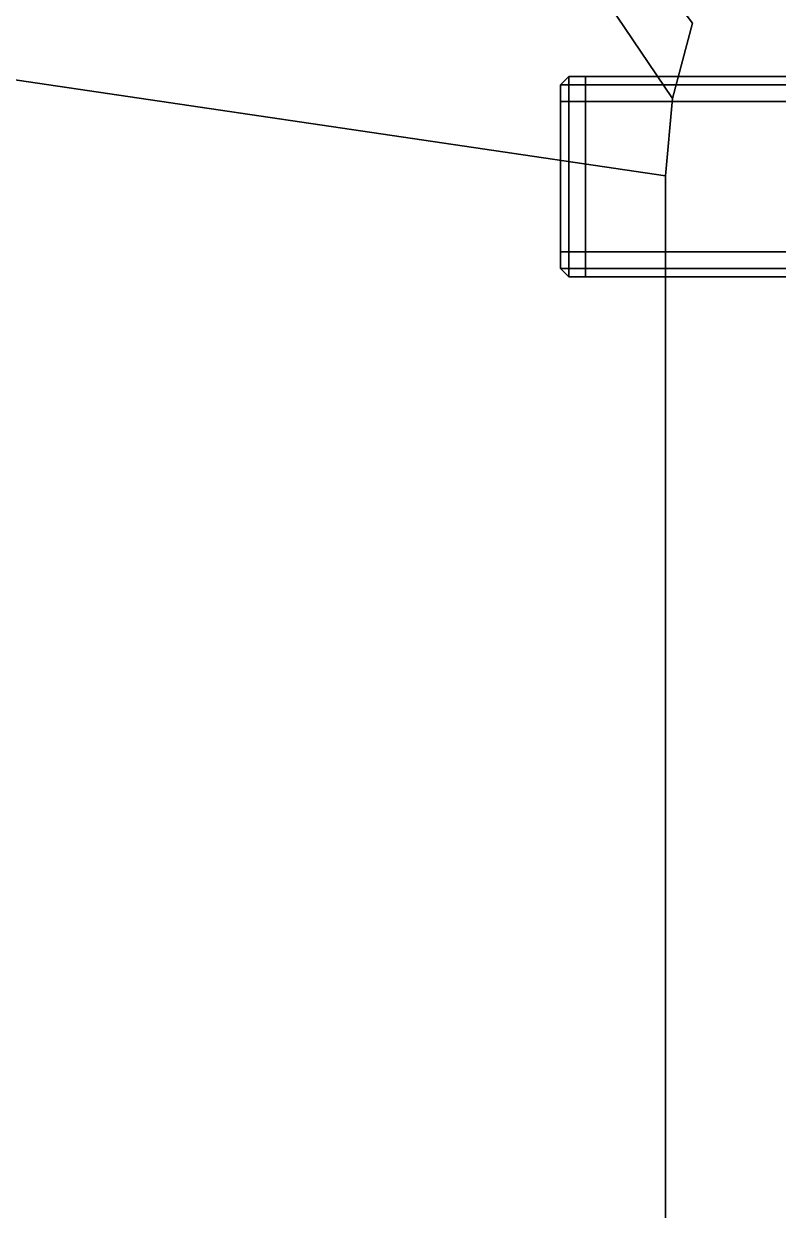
# Model space of a CAD drawing. Header units: metres. Extents: x -14.1 to 14.1, y -13.2 to 13.2.
# Drawn here: x 1.345 to 2.691, y -6.411 to -4.294 of the extents above; entities that cross this region are included whole.
import ezdxf

# ---------------------------------------------------------------- set-up
doc = ezdxf.new("R2010")
doc.units = ezdxf.units.M

msp = doc.modelspace()

# ---------------------------------------------------------------- linework, layer by layer
at = {"layer": 'beam2', "color": 18}
for points in [[(2.31735, -4.40295, 17.5966), (2.31735, -4.38805, 17.5817), (2.30246, -4.40295, 17.5817)], [(2.30246, -4.40295, 17.5817), (2.31735, -4.38805, 17.5817), (2.31735, -4.38805, 17.5519), (2.30246, -4.40295, 17.5519)], [(2.30246, -4.40295, 17.5519), (2.31735, -4.38805, 17.5519), (2.31735, -4.38805, 17.284), (2.30246, -4.40295, 17.284)], [(2.31735, -4.38805, 17.2542), (2.30246, -4.40295, 17.2542), (2.30246, -4.40295, 17.284), (2.31735, -4.38805, 17.284)], [(2.31735, -4.38805, 17.2542), (2.31735, -4.40295, 17.2393), (2.30246, -4.40295, 17.2542)], [(2.31735, -4.40295, 17.5966), (2.30246, -4.40295, 17.5817), (2.30246, -4.43278, 17.5817), (2.31735, -4.43278, 17.5966)], [(2.30246, -4.40295, 17.2542), (2.31735, -4.40295, 17.2393), (2.31735, -4.43278, 17.2393), (2.30246, -4.43278, 17.2542)], [(2.30246, -4.40295, 17.5817), (2.30246, -4.40295, 17.5519), (2.30246, -4.43278, 17.5519), (2.30246, -4.43278, 17.5817)], [(2.30246, -4.43278, 17.284), (2.30246, -4.43278, 17.5519), (2.30246, -4.40295, 17.5519), (2.30246, -4.40295, 17.284)], [(2.30246, -4.40295, 17.2542), (2.30246, -4.43278, 17.2542), (2.30246, -4.43278, 17.284), (2.30246, -4.40295, 17.284)], [(2.31735, -4.40295, 17.2393), (2.31735, -4.38805, 17.2542), (2.34718, -4.38805, 17.2542), (2.34718, -4.40295, 17.2393)], [(2.31735, -4.38805, 17.2542), (2.31735, -4.38805, 17.284), (2.34718, -4.38805, 17.284), (2.34718, -4.38805, 17.2542)], [(2.31735, -4.38805, 17.284), (2.31735, -4.38805, 17.5519), (2.34718, -4.38805, 17.5519), (2.34718, -4.38805, 17.284)], [(2.31735, -4.38805, 17.5817), (2.34718, -4.38805, 17.5817), (2.34718, -4.38805, 17.5519), (2.31735, -4.38805, 17.5519)], [(2.31735, -4.38805, 17.5817), (2.31735, -4.40295, 17.5966), (2.34718, -4.40295, 17.5966), (2.34718, -4.38805, 17.5817)], [(2.31735, -4.40295, 17.2393), (2.34718, -4.40295, 17.2393), (2.34718, -4.43278, 17.2393), (2.31735, -4.43278, 17.2393)], [(2.31735, -4.40295, 17.5966), (2.31735, -4.43278, 17.5966), (2.34718, -4.43278, 17.5966), (2.34718, -4.40295, 17.5966)], [(2.34718, -4.38805, 17.5817), (2.34718, -4.40295, 17.5966), (4.24463, -4.40295, 17.5966), (4.24463, -4.38805, 17.5817)], [(4.24463, -4.38805, 17.5519), (2.34718, -4.38805, 17.5519), (2.34718, -4.38805, 17.5817), (4.24463, -4.38805, 17.5817)], [(2.34718, -4.38805, 17.5519), (4.24463, -4.38805, 17.5519), (4.24463, -4.38805, 17.284), (2.34718, -4.38805, 17.284)], [(2.34718, -4.38805, 17.284), (4.24463, -4.38805, 17.284), (4.24463, -4.38805, 17.2542), (2.34718, -4.38805, 17.2542)], [(4.24463, -4.38805, 17.2542), (4.24463, -4.40295, 17.2393), (2.34718, -4.40295, 17.2393), (2.34718, -4.38805, 17.2542)], [(4.24463, -4.40295, 17.5966), (2.34718, -4.40295, 17.5966), (2.34718, -4.43278, 17.5966), (4.24463, -4.43278, 17.5966)], [(2.34718, -4.40295, 17.2393), (4.24463, -4.40295, 17.2393), (4.24463, -4.43278, 17.2393), (2.34718, -4.43278, 17.2393)], [(2.30246, -4.70067, 17.5817), (2.31735, -4.70067, 17.5966), (2.31735, -4.43278, 17.5966), (2.30246, -4.43278, 17.5817)], [(2.30246, -4.43278, 17.2542), (2.31735, -4.43278, 17.2393), (2.31735, -4.70067, 17.2393), (2.30246, -4.70067, 17.2542)], [(2.30246, -4.70067, 17.284), (2.30246, -4.43278, 17.284), (2.30246, -4.43278, 17.2542), (2.30246, -4.70067, 17.2542)], [(2.30246, -4.70067, 17.284), (2.30246, -4.70067, 17.5519), (2.30246, -4.43278, 17.5519), (2.30246, -4.43278, 17.284)], [(2.30246, -4.43278, 17.5519), (2.30246, -4.70067, 17.5519), (2.30246, -4.70067, 17.5817), (2.30246, -4.43278, 17.5817)], [(2.31735, -4.70067, 17.2393), (2.31735, -4.43278, 17.2393), (2.34718, -4.43278, 17.2393), (2.34718, -4.70067, 17.2393)], [(2.31735, -4.43278, 17.5966), (2.31735, -4.70067, 17.5966), (2.34718, -4.70067, 17.5966), (2.34718, -4.43278, 17.5966)], [(2.34718, -4.70067, 17.5966), (4.24463, -4.70067, 17.5966), (4.24463, -4.43278, 17.5966), (2.34718, -4.43278, 17.5966)], [(4.24463, -4.70067, 17.2393), (2.34718, -4.70067, 17.2393), (2.34718, -4.43278, 17.2393), (4.24463, -4.43278, 17.2393)], [(2.31735, -4.73046, 17.2393), (2.30246, -4.73046, 17.2542), (2.30246, -4.70067, 17.2542), (2.31735, -4.70067, 17.2393)], [(2.30246, -4.73046, 17.5817), (2.31735, -4.73046, 17.5966), (2.31735, -4.70067, 17.5966), (2.30246, -4.70067, 17.5817)], [(2.30246, -4.73046, 17.2542), (2.30246, -4.73046, 17.284), (2.30246, -4.70067, 17.284), (2.30246, -4.70067, 17.2542)], [(2.30246, -4.70067, 17.5519), (2.30246, -4.70067, 17.284), (2.30246, -4.73046, 17.284), (2.30246, -4.73046, 17.5519)], [(2.30246, -4.73046, 17.5817), (2.30246, -4.70067, 17.5817), (2.30246, -4.70067, 17.5519), (2.30246, -4.73046, 17.5519)], [(2.31735, -4.73046, 17.5966), (2.34718, -4.73046, 17.5966), (2.34718, -4.70067, 17.5966), (2.31735, -4.70067, 17.5966)], [(2.31735, -4.73046, 17.2393), (2.31735, -4.70067, 17.2393), (2.34718, -4.70067, 17.2393), (2.34718, -4.73046, 17.2393)], [(4.24463, -4.73046, 17.2393), (2.34718, -4.73046, 17.2393), (2.34718, -4.70067, 17.2393), (4.24463, -4.70067, 17.2393)], [(2.34718, -4.73046, 17.5966), (4.24463, -4.73046, 17.5966), (4.24463, -4.70067, 17.5966), (2.34718, -4.70067, 17.5966)], [(2.31735, -4.73046, 17.2393), (2.31735, -4.7454, 17.2542), (2.30246, -4.73046, 17.2542)], [(2.30246, -4.73046, 17.2542), (2.31735, -4.7454, 17.2542), (2.31735, -4.7454, 17.284), (2.30246, -4.73046, 17.284)], [(2.30246, -4.73046, 17.284), (2.31735, -4.7454, 17.284), (2.31735, -4.7454, 17.5519), (2.30246, -4.73046, 17.5519)], [(2.31735, -4.7454, 17.5817), (2.30246, -4.73046, 17.5817), (2.30246, -4.73046, 17.5519), (2.31735, -4.7454, 17.5519)], [(2.31735, -4.7454, 17.5817), (2.31735, -4.73046, 17.5966), (2.30246, -4.73046, 17.5817)], [(2.31735, -4.73046, 17.5966), (2.31735, -4.7454, 17.5817), (2.34718, -4.7454, 17.5817), (2.34718, -4.73046, 17.5966)], [(2.31735, -4.7454, 17.2542), (2.31735, -4.73046, 17.2393), (2.34718, -4.73046, 17.2393), (2.34718, -4.7454, 17.2542)], [(2.34718, -4.7454, 17.2542), (2.34718, -4.73046, 17.2393), (4.24463, -4.73046, 17.2393), (4.24463, -4.7454, 17.2542)], [(4.24463, -4.7454, 17.5817), (4.24463, -4.73046, 17.5966), (2.34718, -4.73046, 17.5966), (2.34718, -4.7454, 17.5817)], [(2.31735, -4.7454, 17.5817), (2.31735, -4.7454, 17.5519), (2.34718, -4.7454, 17.5519), (2.34718, -4.7454, 17.5817)], [(2.31735, -4.7454, 17.5519), (2.31735, -4.7454, 17.284), (2.34718, -4.7454, 17.284), (2.34718, -4.7454, 17.5519)], [(2.31735, -4.7454, 17.2542), (2.34718, -4.7454, 17.2542), (2.34718, -4.7454, 17.284), (2.31735, -4.7454, 17.284)], [(4.24463, -4.7454, 17.284), (2.34718, -4.7454, 17.284), (2.34718, -4.7454, 17.2542), (4.24463, -4.7454, 17.2542)], [(2.34718, -4.7454, 17.284), (4.24463, -4.7454, 17.284), (4.24463, -4.7454, 17.5519), (2.34718, -4.7454, 17.5519)], [(2.34718, -4.7454, 17.5519), (4.24463, -4.7454, 17.5519), (4.24463, -4.7454, 17.5817), (2.34718, -4.7454, 17.5817)]]:
    msp.add_3dface(points, dxfattribs=at)
at = {"layer": 'facade', "color": 30}
for points in [[(1.39587, -2.78999, 16.6459), (2.50224, -4.4271, 16.6459), (2.49012, -4.56538, 16.6459), (0.808645, -4.31735, 16.6459)], [(0.808645, -4.31735, 16.6459), (0.808645, -2.78999, 16.6459), (1.39587, -2.78999, 16.6459)], [(1.39587, -2.78999, 18.1308), (0.808645, -2.78999, 18.1308), (0.808645, -4.31735, 18.1308)], [(1.39587, -2.78999, 18.1308), (0.808645, -4.31735, 18.1308), (2.49012, -4.56538, 18.1308), (2.50224, -4.4271, 18.1308)], [(1.39587, -2.78999, 16.6459), (2.53815, -4.29306, 16.6459), (2.50224, -4.4271, 16.6459)], [(2.50224, -4.4271, 18.1308), (2.53815, -4.29306, 18.1308), (1.39587, -2.78999, 18.1308)], [(2.49008, -6.79754, 18.1308), (2.49012, -4.56538, 18.1308), (0.808645, -4.31735, 18.1308), (0.808645, -6.79754, 18.1308)], [(0.808645, -4.31735, 16.6459), (2.49012, -4.56538, 16.6459), (2.49008, -6.79754, 16.6459), (0.808645, -6.79754, 16.6459)]]:
    msp.add_3dface(points, dxfattribs=at)
at = {"layer": 'facade2', "color": 22}
for points in [[(2.50224, -4.4271, 16.6459), (2.53815, -4.29306, 16.6459), (2.53815, -4.29306, 18.1308), (2.50224, -4.4271, 18.1308)], [(2.49012, -4.56538, 16.6459), (2.50224, -4.4271, 16.6459), (2.50224, -4.4271, 18.1308), (2.49012, -4.56538, 18.1308)], [(2.49008, -6.79754, 16.6459), (2.49012, -4.56538, 16.6459), (2.49012, -4.56538, 18.1308), (2.49008, -6.79754, 18.1308)]]:
    msp.add_3dface(points, dxfattribs=at)

doc.saveas('drawing.dxf')
